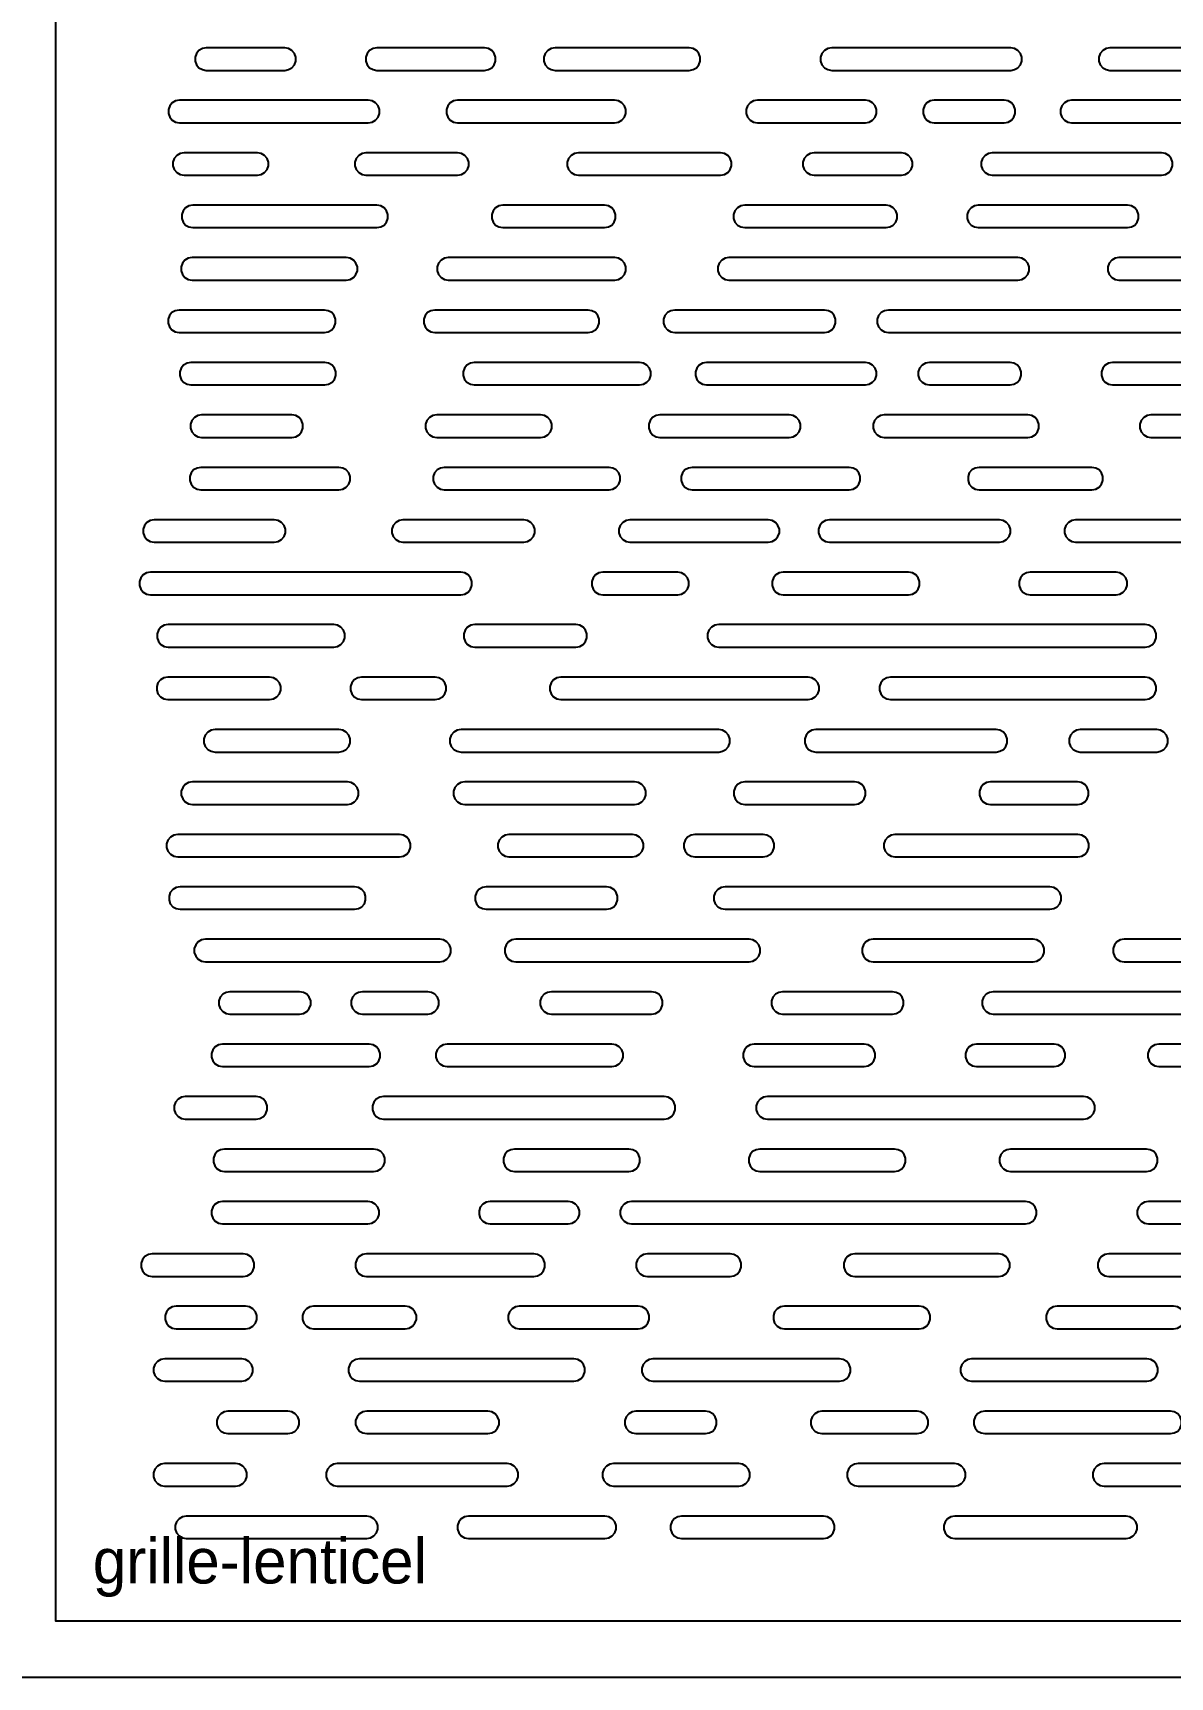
# Model space of a CAD drawing. Header units: millimetres. Extents: x 0 to 1525, y 0 to 1525.
# Drawn here: x 542 to 845.6, y 0 to 439 of the extents above; entities that cross this region are included whole.
import ezdxf

# ---------------------------------------------------------------- set-up
doc = ezdxf.new("R2010")
doc.units = ezdxf.units.MM
doc.layers.add('CUT_INSIDE', color=5, linetype='Continuous')
doc.layers.add('CUT_OUTSIDE', color=1, linetype='Continuous')

msp = doc.modelspace()

# ---------------------------------------------------------------- linework, layer by layer
at = {"layer": 'CUT_INSIDE'}
for points in [[(609.24, 435), (588.27, 435), (587.24, 434.82), (586.34, 434.3), (585.67, 433.5), (585.31, 432.52), (585.31, 431.48), (585.67, 430.5), (586.34, 429.7), (587.24, 429.18), (588.27, 429), (609.24, 429), (610.27, 429.18), (611.17, 429.7), (611.84, 430.5), (612.2, 431.48), (612.2, 432.52), (611.84, 433.5), (611.17, 434.3), (610.27, 434.82), (609.24, 435)], [(662.58, 435), (633.83, 435), (632.8, 434.82), (631.9, 434.3), (631.23, 433.5), (630.87, 432.52), (630.87, 431.48), (631.23, 430.5), (631.9, 429.7), (632.8, 429.18), (633.83, 429), (662.58, 429), (663.6, 429.18), (664.51, 429.7), (665.18, 430.5), (665.53, 431.48), (665.53, 432.52), (665.18, 433.5), (664.51, 434.3), (663.6, 434.82), (662.58, 435)], [(717.21, 435), (681.4, 435), (680.37, 434.82), (679.47, 434.3), (678.8, 433.5), (678.44, 432.52), (678.44, 431.48), (678.8, 430.5), (679.47, 429.7), (680.37, 429.18), (681.4, 429), (717.21, 429), (718.23, 429.18), (719.14, 429.7), (719.8, 430.5), (720.16, 431.48), (720.16, 432.52), (719.8, 433.5), (719.14, 434.3), (718.23, 434.82), (717.21, 435)], [(803.04, 435), (755.25, 435), (754.23, 434.82), (753.32, 434.3), (752.65, 433.5), (752.3, 432.52), (752.3, 431.48), (752.65, 430.5), (753.32, 429.7), (754.23, 429.18), (755.25, 429), (803.04, 429), (804.06, 429.18), (804.97, 429.7), (805.64, 430.5), (805.99, 431.48), (805.99, 432.52), (805.64, 433.5), (804.97, 434.3), (804.06, 434.82), (803.04, 435)], [(856.16, 435), (829.55, 435), (828.52, 434.82), (827.62, 434.3), (826.95, 433.5), (826.6, 432.52), (826.6, 431.48), (826.95, 430.5), (827.62, 429.7), (828.52, 429.18), (829.55, 429), (856.16, 429), (857.18, 429.18), (858.08, 429.7), (858.75, 430.5), (859.11, 431.48), (859.11, 432.52), (858.75, 433.5), (858.08, 434.3), (857.18, 434.82), (856.16, 435)], [(631.54, 421), (581.12, 421), (580.09, 420.82), (579.19, 420.3), (578.52, 419.5), (578.16, 418.52), (578.16, 417.48), (578.52, 416.5), (579.19, 415.7), (580.09, 415.18), (581.12, 415), (631.54, 415), (632.57, 415.18), (633.47, 415.7), (634.14, 416.5), (634.49, 417.48), (634.49, 418.52), (634.14, 419.5), (633.47, 420.3), (632.57, 420.82), (631.54, 421)], [(697.31, 421), (655.35, 421), (654.32, 420.82), (653.42, 420.3), (652.75, 419.5), (652.4, 418.52), (652.4, 417.48), (652.75, 416.5), (653.42, 415.7), (654.32, 415.18), (655.35, 415), (697.31, 415), (698.34, 415.18), (699.24, 415.7), (699.91, 416.5), (700.27, 417.48), (700.27, 418.52), (699.91, 419.5), (699.24, 420.3), (698.34, 420.82), (697.31, 421)], [(764.26, 421), (735.41, 421), (734.39, 420.82), (733.49, 420.3), (732.82, 419.5), (732.46, 418.52), (732.46, 417.48), (732.82, 416.5), (733.49, 415.7), (734.39, 415.18), (735.41, 415), (764.26, 415), (765.29, 415.18), (766.19, 415.7), (766.86, 416.5), (767.22, 417.48), (767.22, 418.52), (766.86, 419.5), (766.19, 420.3), (765.29, 420.82), (764.26, 421)], [(801.32, 421), (782.59, 421), (781.57, 420.82), (780.66, 420.3), (779.99, 419.5), (779.64, 418.52), (779.64, 417.48), (779.99, 416.5), (780.66, 415.7), (781.57, 415.18), (782.59, 415), (801.32, 415), (802.35, 415.18), (803.25, 415.7), (803.92, 416.5), (804.28, 417.48), (804.28, 418.52), (803.92, 419.5), (803.25, 420.3), (802.35, 420.82), (801.32, 421)], [(852.19, 421), (819.32, 421), (818.29, 420.82), (817.39, 420.3), (816.72, 419.5), (816.36, 418.52), (816.36, 417.48), (816.72, 416.5), (817.39, 415.7), (818.29, 415.18), (819.32, 415), (852.19, 415), (853.22, 415.18), (854.12, 415.7), (854.79, 416.5), (855.14, 417.48), (855.14, 418.52), (854.79, 419.5), (854.12, 420.3), (853.22, 420.82), (852.19, 421)], [(601.92, 407), (582.35, 407), (581.33, 406.82), (580.43, 406.3), (579.76, 405.5), (579.4, 404.52), (579.4, 403.48), (579.76, 402.5), (580.43, 401.7), (581.33, 401.18), (582.35, 401), (601.92, 401), (602.95, 401.18), (603.85, 401.7), (604.52, 402.5), (604.87, 403.48), (604.87, 404.52), (604.52, 405.5), (603.85, 406.3), (602.95, 406.82), (601.92, 407)], [(655.39, 407), (630.92, 407), (629.89, 406.82), (628.99, 406.3), (628.32, 405.5), (627.97, 404.52), (627.97, 403.48), (628.32, 402.5), (628.99, 401.7), (629.89, 401.18), (630.92, 401), (655.39, 401), (656.42, 401.18), (657.32, 401.7), (657.99, 402.5), (658.35, 403.48), (658.35, 404.52), (657.99, 405.5), (657.32, 406.3), (656.42, 406.82), (655.39, 407)], [(725.58, 407), (687.62, 407), (686.6, 406.82), (685.69, 406.3), (685.02, 405.5), (684.67, 404.52), (684.67, 403.48), (685.02, 402.5), (685.69, 401.7), (686.6, 401.18), (687.62, 401), (725.58, 401), (726.61, 401.18), (727.51, 401.7), (728.18, 402.5), (728.54, 403.48), (728.54, 404.52), (728.18, 405.5), (727.51, 406.3), (726.61, 406.82), (725.58, 407)], [(773.87, 407), (750.54, 407), (749.51, 406.82), (748.61, 406.3), (747.94, 405.5), (747.59, 404.52), (747.59, 403.48), (747.94, 402.5), (748.61, 401.7), (749.51, 401.18), (750.54, 401), (773.87, 401), (774.9, 401.18), (775.8, 401.7), (776.47, 402.5), (776.83, 403.48), (776.83, 404.52), (776.47, 405.5), (775.8, 406.3), (774.9, 406.82), (773.87, 407)], [(843.3, 407), (798.12, 407), (797.09, 406.82), (796.19, 406.3), (795.52, 405.5), (795.17, 404.52), (795.17, 403.48), (795.52, 402.5), (796.19, 401.7), (797.09, 401.18), (798.12, 401), (843.3, 401), (844.33, 401.18), (845.23, 401.7), (845.9, 402.5), (846.26, 403.48), (846.26, 404.52), (845.9, 405.5), (845.23, 406.3), (844.33, 406.82), (843.3, 407)], [(633.83, 393), (584.68, 393), (583.65, 392.82), (582.75, 392.3), (582.08, 391.5), (581.72, 390.52), (581.72, 389.48), (582.08, 388.5), (582.75, 387.7), (583.65, 387.18), (584.68, 387), (633.83, 387), (634.85, 387.18), (635.76, 387.7), (636.43, 388.5), (636.78, 389.48), (636.78, 390.52), (636.43, 391.5), (635.76, 392.3), (634.85, 392.82), (633.83, 393)], [(694.61, 393), (667.45, 393), (666.43, 392.82), (665.52, 392.3), (664.85, 391.5), (664.5, 390.52), (664.5, 389.48), (664.85, 388.5), (665.52, 387.7), (666.43, 387.18), (667.45, 387), (694.61, 387), (695.64, 387.18), (696.54, 387.7), (697.21, 388.5), (697.56, 389.48), (697.56, 390.52), (697.21, 391.5), (696.54, 392.3), (695.64, 392.82), (694.61, 393)], [(769.78, 393), (732.04, 393), (731.01, 392.82), (730.11, 392.3), (729.44, 391.5), (729.08, 390.52), (729.08, 389.48), (729.44, 388.5), (730.11, 387.7), (731.01, 387.18), (732.04, 387), (769.78, 387), (770.81, 387.18), (771.71, 387.7), (772.38, 388.5), (772.74, 389.48), (772.74, 390.52), (772.38, 391.5), (771.71, 392.3), (770.81, 392.82), (769.78, 393)], [(834.24, 393), (794.4, 393), (793.38, 392.82), (792.48, 392.3), (791.81, 391.5), (791.45, 390.52), (791.45, 389.48), (791.81, 388.5), (792.48, 387.7), (793.38, 387.18), (794.4, 387), (834.24, 387), (835.27, 387.18), (836.17, 387.7), (836.84, 388.5), (837.2, 389.48), (837.2, 390.52), (836.84, 391.5), (836.17, 392.3), (835.27, 392.82), (834.24, 393)], [(625.67, 379), (584.51, 379), (583.49, 378.82), (582.59, 378.3), (581.92, 377.5), (581.56, 376.52), (581.56, 375.48), (581.92, 374.5), (582.59, 373.7), (583.49, 373.18), (584.51, 373), (625.67, 373), (626.69, 373.18), (627.59, 373.7), (628.26, 374.5), (628.62, 375.48), (628.62, 376.52), (628.26, 377.5), (627.59, 378.3), (626.69, 378.82), (625.67, 379)], [(697.33, 379), (652.91, 379), (651.88, 378.82), (650.98, 378.3), (650.31, 377.5), (649.95, 376.52), (649.95, 375.48), (650.31, 374.5), (650.98, 373.7), (651.88, 373.18), (652.91, 373), (697.33, 373), (698.35, 373.18), (699.25, 373.7), (699.92, 374.5), (700.28, 375.48), (700.28, 376.52), (699.92, 377.5), (699.25, 378.3), (698.35, 378.82), (697.33, 379)], [(804.99, 379), (727.81, 379), (726.79, 378.82), (725.89, 378.3), (725.22, 377.5), (724.86, 376.52), (724.86, 375.48), (725.22, 374.5), (725.89, 373.7), (726.79, 373.18), (727.81, 373), (804.99, 373), (806.02, 373.18), (806.92, 373.7), (807.59, 374.5), (807.94, 375.48), (807.94, 376.52), (807.59, 377.5), (806.92, 378.3), (806.02, 378.82), (804.99, 379)], [(853.03, 379), (831.93, 379), (830.9, 378.82), (830, 378.3), (829.33, 377.5), (828.97, 376.52), (828.97, 375.48), (829.33, 374.5), (830, 373.7), (830.9, 373.18), (831.93, 373), (853.03, 373), (854.05, 373.18), (854.96, 373.7), (855.63, 374.5), (855.98, 375.48), (855.98, 376.52), (855.63, 377.5), (854.96, 378.3), (854.05, 378.82), (853.03, 379)], [(619.84, 365), (581.04, 365), (580.02, 364.82), (579.11, 364.3), (578.44, 363.5), (578.09, 362.52), (578.09, 361.48), (578.44, 360.5), (579.11, 359.7), (580.02, 359.18), (581.04, 359), (619.84, 359), (620.87, 359.18), (621.77, 359.7), (622.44, 360.5), (622.79, 361.48), (622.79, 362.52), (622.44, 363.5), (621.77, 364.3), (620.87, 364.82), (619.84, 365)], [(690.23, 365), (649.3, 365), (648.27, 364.82), (647.37, 364.3), (646.7, 363.5), (646.34, 362.52), (646.34, 361.48), (646.7, 360.5), (647.37, 359.7), (648.27, 359.18), (649.3, 359), (690.23, 359), (691.26, 359.18), (692.16, 359.7), (692.83, 360.5), (693.19, 361.48), (693.19, 362.52), (692.83, 363.5), (692.16, 364.3), (691.26, 364.82), (690.23, 365)], [(753.35, 365), (713.34, 365), (712.31, 364.82), (711.41, 364.3), (710.74, 363.5), (710.38, 362.52), (710.38, 361.48), (710.74, 360.5), (711.41, 359.7), (712.31, 359.18), (713.34, 359), (753.35, 359), (754.38, 359.18), (755.28, 359.7), (755.95, 360.5), (756.31, 361.48), (756.31, 362.52), (755.95, 363.5), (755.28, 364.3), (754.38, 364.82), (753.35, 365)], [(860.33, 365), (770.38, 365), (769.35, 364.82), (768.45, 364.3), (767.78, 363.5), (767.42, 362.52), (767.42, 361.48), (767.78, 360.5), (768.45, 359.7), (769.35, 359.18), (770.38, 359), (860.33, 359), (861.36, 359.18), (862.26, 359.7), (862.93, 360.5), (863.29, 361.48), (863.29, 362.52), (862.93, 363.5), (862.26, 364.3), (861.36, 364.82), (860.33, 365)], [(619.94, 351), (584.17, 351), (583.15, 350.82), (582.24, 350.3), (581.57, 349.5), (581.22, 348.52), (581.22, 347.48), (581.57, 346.5), (582.24, 345.7), (583.15, 345.18), (584.17, 345), (619.94, 345), (620.96, 345.18), (621.87, 345.7), (622.54, 346.5), (622.89, 347.48), (622.89, 348.52), (622.54, 349.5), (621.87, 350.3), (620.96, 350.82), (619.94, 351)], [(703.99, 351), (659.82, 351), (658.79, 350.82), (657.89, 350.3), (657.22, 349.5), (656.87, 348.52), (656.87, 347.48), (657.22, 346.5), (657.89, 345.7), (658.79, 345.18), (659.82, 345), (703.99, 345), (705.02, 345.18), (705.92, 345.7), (706.59, 346.5), (706.95, 347.48), (706.95, 348.52), (706.59, 349.5), (705.92, 350.3), (705.02, 350.82), (703.99, 351)], [(764.24, 351), (721.82, 351), (720.79, 350.82), (719.89, 350.3), (719.22, 349.5), (718.87, 348.52), (718.87, 347.48), (719.22, 346.5), (719.89, 345.7), (720.79, 345.18), (721.82, 345), (764.24, 345), (765.27, 345.18), (766.17, 345.7), (766.84, 346.5), (767.2, 347.48), (767.2, 348.52), (766.84, 349.5), (766.17, 350.3), (765.27, 350.82), (764.24, 351)], [(802.89, 351), (781.33, 351), (780.3, 350.82), (779.4, 350.3), (778.73, 349.5), (778.37, 348.52), (778.37, 347.48), (778.73, 346.5), (779.4, 345.7), (780.3, 345.18), (781.33, 345), (802.89, 345), (803.92, 345.18), (804.82, 345.7), (805.49, 346.5), (805.85, 347.48), (805.85, 348.52), (805.49, 349.5), (804.82, 350.3), (803.92, 350.82), (802.89, 351)], [(894.77, 351), (830.21, 351), (829.19, 350.82), (828.28, 350.3), (827.61, 349.5), (827.26, 348.52), (827.26, 347.48), (827.61, 346.5), (828.28, 345.7), (829.19, 345.18), (830.21, 345), (894.77, 345), (895.8, 345.18), (896.7, 345.7), (897.37, 346.5), (897.73, 347.48), (897.73, 348.52), (897.37, 349.5), (896.7, 350.3), (895.8, 350.82), (894.77, 351)], [(611.13, 337), (587.05, 337), (586.03, 336.82), (585.12, 336.3), (584.45, 335.5), (584.1, 334.52), (584.1, 333.48), (584.45, 332.5), (585.12, 331.7), (586.03, 331.18), (587.05, 331), (611.13, 331), (612.16, 331.18), (613.06, 331.7), (613.73, 332.5), (614.08, 333.48), (614.08, 334.52), (613.73, 335.5), (613.06, 336.3), (612.16, 336.82), (611.13, 337)], [(677.56, 337), (649.8, 337), (648.78, 336.82), (647.87, 336.3), (647.2, 335.5), (646.85, 334.52), (646.85, 333.48), (647.2, 332.5), (647.87, 331.7), (648.78, 331.18), (649.8, 331), (677.56, 331), (678.58, 331.18), (679.49, 331.7), (680.16, 332.5), (680.51, 333.48), (680.51, 334.52), (680.16, 335.5), (679.49, 336.3), (678.58, 336.82), (677.56, 337)], [(743.94, 337), (709.39, 337), (708.37, 336.82), (707.46, 336.3), (706.79, 335.5), (706.44, 334.52), (706.44, 333.48), (706.79, 332.5), (707.46, 331.7), (708.37, 331.18), (709.39, 331), (743.94, 331), (744.97, 331.18), (745.87, 331.7), (746.54, 332.5), (746.9, 333.48), (746.9, 334.52), (746.54, 335.5), (745.87, 336.3), (744.97, 336.82), (743.94, 337)], [(807.64, 337), (769.29, 337), (768.27, 336.82), (767.36, 336.3), (766.69, 335.5), (766.34, 334.52), (766.34, 333.48), (766.69, 332.5), (767.36, 331.7), (768.27, 331.18), (769.29, 331), (807.64, 331), (808.67, 331.18), (809.57, 331.7), (810.24, 332.5), (810.6, 333.48), (810.6, 334.52), (810.24, 335.5), (809.57, 336.3), (808.67, 336.82), (807.64, 337)], [(890.58, 337), (840.47, 337), (839.45, 336.82), (838.55, 336.3), (837.88, 335.5), (837.52, 334.52), (837.52, 333.48), (837.88, 332.5), (838.55, 331.7), (839.45, 331.18), (840.47, 331), (890.58, 331), (891.61, 331.18), (892.51, 331.7), (893.18, 332.5), (893.54, 333.48), (893.54, 334.52), (893.18, 335.5), (892.51, 336.3), (891.61, 336.82), (890.58, 337)], [(623.71, 323), (586.85, 323), (585.82, 322.82), (584.92, 322.3), (584.25, 321.5), (583.89, 320.52), (583.89, 319.48), (584.25, 318.5), (584.92, 317.7), (585.82, 317.18), (586.85, 317), (623.71, 317), (624.74, 317.18), (625.64, 317.7), (626.31, 318.5), (626.67, 319.48), (626.67, 320.52), (626.31, 321.5), (625.64, 322.3), (624.74, 322.82), (623.71, 323)], [(695.82, 323), (651.82, 323), (650.79, 322.82), (649.89, 322.3), (649.22, 321.5), (648.86, 320.52), (648.86, 319.48), (649.22, 318.5), (649.89, 317.7), (650.79, 317.18), (651.82, 317), (695.82, 317), (696.85, 317.18), (697.75, 317.7), (698.42, 318.5), (698.78, 319.48), (698.78, 320.52), (698.42, 321.5), (697.75, 322.3), (696.85, 322.82), (695.82, 323)], [(759.93, 323), (718.02, 323), (717, 322.82), (716.09, 322.3), (715.42, 321.5), (715.07, 320.52), (715.07, 319.48), (715.42, 318.5), (716.09, 317.7), (717, 317.18), (718.02, 317), (759.93, 317), (760.95, 317.18), (761.86, 317.7), (762.53, 318.5), (762.88, 319.48), (762.88, 320.52), (762.53, 321.5), (761.86, 322.3), (760.95, 322.82), (759.93, 323)], [(824.72, 323), (794.6, 323), (793.57, 322.82), (792.67, 322.3), (792, 321.5), (791.65, 320.52), (791.65, 319.48), (792, 318.5), (792.67, 317.7), (793.57, 317.18), (794.6, 317), (824.72, 317), (825.74, 317.18), (826.64, 317.7), (827.31, 318.5), (827.67, 319.48), (827.67, 320.52), (827.31, 321.5), (826.64, 322.3), (825.74, 322.82), (824.72, 323)], [(606.44, 309), (574.36, 309), (573.34, 308.82), (572.43, 308.3), (571.76, 307.5), (571.41, 306.52), (571.41, 305.48), (571.76, 304.5), (572.43, 303.7), (573.34, 303.18), (574.36, 303), (606.44, 303), (607.47, 303.18), (608.37, 303.7), (609.04, 304.5), (609.4, 305.48), (609.4, 306.52), (609.04, 307.5), (608.37, 308.3), (607.47, 308.82), (606.44, 309)], [(673.05, 309), (640.8, 309), (639.77, 308.82), (638.87, 308.3), (638.2, 307.5), (637.84, 306.52), (637.84, 305.48), (638.2, 304.5), (638.87, 303.7), (639.77, 303.18), (640.8, 303), (673.05, 303), (674.07, 303.18), (674.97, 303.7), (675.64, 304.5), (676, 305.48), (676, 306.52), (675.64, 307.5), (674.97, 308.3), (674.07, 308.82), (673.05, 309)], [(738.33, 309), (701.41, 309), (700.39, 308.82), (699.48, 308.3), (698.82, 307.5), (698.46, 306.52), (698.46, 305.48), (698.82, 304.5), (699.48, 303.7), (700.39, 303.18), (701.41, 303), (738.33, 303), (739.35, 303.18), (740.25, 303.7), (740.92, 304.5), (741.28, 305.48), (741.28, 306.52), (740.92, 307.5), (740.25, 308.3), (739.35, 308.82), (738.33, 309)], [(800.02, 309), (754.64, 309), (753.62, 308.82), (752.72, 308.3), (752.05, 307.5), (751.69, 306.52), (751.69, 305.48), (752.05, 304.5), (752.72, 303.7), (753.62, 303.18), (754.64, 303), (800.02, 303), (801.05, 303.18), (801.95, 303.7), (802.62, 304.5), (802.98, 305.48), (802.98, 306.52), (802.62, 307.5), (801.95, 308.3), (801.05, 308.82), (800.02, 309)], [(862.1, 309), (820.37, 309), (819.35, 308.82), (818.45, 308.3), (817.78, 307.5), (817.42, 306.52), (817.42, 305.48), (817.78, 304.5), (818.45, 303.7), (819.35, 303.18), (820.37, 303), (862.1, 303), (863.13, 303.18), (864.03, 303.7), (864.7, 304.5), (865.06, 305.48), (865.06, 306.52), (864.7, 307.5), (864.03, 308.3), (863.13, 308.82), (862.1, 309)], [(656.26, 295), (573.39, 295), (572.36, 294.82), (571.46, 294.3), (570.79, 293.5), (570.44, 292.52), (570.44, 291.48), (570.79, 290.5), (571.46, 289.7), (572.36, 289.18), (573.39, 289), (656.26, 289), (657.29, 289.18), (658.19, 289.7), (658.86, 290.5), (659.22, 291.48), (659.22, 292.52), (658.86, 293.5), (658.19, 294.3), (657.29, 294.82), (656.26, 295)], [(714.15, 295), (694.14, 295), (693.11, 294.82), (692.21, 294.3), (691.54, 293.5), (691.18, 292.52), (691.18, 291.48), (691.54, 290.5), (692.21, 289.7), (693.11, 289.18), (694.14, 289), (714.15, 289), (715.18, 289.18), (716.08, 289.7), (716.75, 290.5), (717.11, 291.48), (717.11, 292.52), (716.75, 293.5), (716.08, 294.3), (715.18, 294.82), (714.15, 295)], [(775.79, 295), (742.29, 295), (741.26, 294.82), (740.36, 294.3), (739.69, 293.5), (739.34, 292.52), (739.34, 291.48), (739.69, 290.5), (740.36, 289.7), (741.26, 289.18), (742.29, 289), (775.79, 289), (776.81, 289.18), (777.72, 289.7), (778.38, 290.5), (778.74, 291.48), (778.74, 292.52), (778.38, 293.5), (777.72, 294.3), (776.81, 294.82), (775.79, 295)], [(831.16, 295), (808.24, 295), (807.22, 294.82), (806.31, 294.3), (805.65, 293.5), (805.29, 292.52), (805.29, 291.48), (805.65, 290.5), (806.31, 289.7), (807.22, 289.18), (808.24, 289), (831.16, 289), (832.18, 289.18), (833.09, 289.7), (833.76, 290.5), (834.11, 291.48), (834.11, 292.52), (833.76, 293.5), (833.09, 294.3), (832.18, 294.82), (831.16, 295)], [(622.32, 281), (578.12, 281), (577.09, 280.82), (576.19, 280.3), (575.52, 279.5), (575.16, 278.52), (575.16, 277.48), (575.52, 276.5), (576.19, 275.7), (577.09, 275.18), (578.12, 275), (622.32, 275), (623.35, 275.18), (624.25, 275.7), (624.92, 276.5), (625.28, 277.48), (625.28, 278.52), (624.92, 279.5), (624.25, 280.3), (623.35, 280.82), (622.32, 281)], [(686.95, 281), (659.99, 281), (658.96, 280.82), (658.06, 280.3), (657.39, 279.5), (657.03, 278.52), (657.03, 277.48), (657.39, 276.5), (658.06, 275.7), (658.96, 275.18), (659.99, 275), (686.95, 275), (687.98, 275.18), (688.88, 275.7), (689.55, 276.5), (689.9, 277.48), (689.9, 278.52), (689.55, 279.5), (688.88, 280.3), (687.98, 280.82), (686.95, 281)], [(838.94, 281), (725.1, 281), (724.07, 280.82), (723.17, 280.3), (722.5, 279.5), (722.14, 278.52), (722.14, 277.48), (722.5, 276.5), (723.17, 275.7), (724.07, 275.18), (725.1, 275), (838.94, 275), (839.96, 275.18), (840.86, 275.7), (841.53, 276.5), (841.89, 277.48), (841.89, 278.52), (841.53, 279.5), (840.86, 280.3), (839.96, 280.82), (838.94, 281)], [(605.21, 267), (578, 267), (576.97, 266.82), (576.07, 266.3), (575.4, 265.5), (575.05, 264.52), (575.05, 263.48), (575.4, 262.5), (576.07, 261.7), (576.97, 261.18), (578, 261), (605.21, 261), (606.23, 261.18), (607.14, 261.7), (607.81, 262.5), (608.16, 263.48), (608.16, 264.52), (607.81, 265.5), (607.14, 266.3), (606.23, 266.82), (605.21, 267)], [(649.39, 267), (629.74, 267), (628.71, 266.82), (627.81, 266.3), (627.14, 265.5), (626.78, 264.52), (626.78, 263.48), (627.14, 262.5), (627.81, 261.7), (628.71, 261.18), (629.74, 261), (649.39, 261), (650.41, 261.18), (651.31, 261.7), (651.98, 262.5), (652.34, 263.48), (652.34, 264.52), (651.98, 265.5), (651.31, 266.3), (650.41, 266.82), (649.39, 267)], [(748.95, 267), (682.93, 267), (681.9, 266.82), (681, 266.3), (680.33, 265.5), (679.97, 264.52), (679.97, 263.48), (680.33, 262.5), (681, 261.7), (681.9, 261.18), (682.93, 261), (748.95, 261), (749.98, 261.18), (750.88, 261.7), (751.55, 262.5), (751.91, 263.48), (751.91, 264.52), (751.55, 265.5), (750.88, 266.3), (749.98, 266.82), (748.95, 267)], [(838.94, 267), (770.97, 267), (769.94, 266.82), (769.04, 266.3), (768.37, 265.5), (768.01, 264.52), (768.01, 263.48), (768.37, 262.5), (769.04, 261.7), (769.94, 261.18), (770.97, 261), (838.94, 261), (839.97, 261.18), (840.87, 261.7), (841.54, 262.5), (841.9, 263.48), (841.9, 264.52), (841.54, 265.5), (840.87, 266.3), (839.97, 266.82), (838.94, 267)], [(623.71, 253), (590.62, 253), (589.6, 252.82), (588.7, 252.3), (588.03, 251.5), (587.67, 250.52), (587.67, 249.48), (588.03, 248.5), (588.7, 247.7), (589.6, 247.18), (590.62, 247), (623.71, 247), (624.74, 247.18), (625.64, 247.7), (626.31, 248.5), (626.67, 249.48), (626.67, 250.52), (626.31, 251.5), (625.64, 252.3), (624.74, 252.82), (623.71, 253)], [(725.09, 253), (656.3, 253), (655.27, 252.82), (654.37, 252.3), (653.7, 251.5), (653.34, 250.52), (653.34, 249.48), (653.7, 248.5), (654.37, 247.7), (655.27, 247.18), (656.3, 247), (725.09, 247), (726.12, 247.18), (727.02, 247.7), (727.69, 248.5), (728.04, 249.48), (728.04, 250.52), (727.69, 251.5), (727.02, 252.3), (726.12, 252.82), (725.09, 253)], [(799.16, 253), (751.02, 253), (749.99, 252.82), (749.09, 252.3), (748.42, 251.5), (748.07, 250.52), (748.07, 249.48), (748.42, 248.5), (749.09, 247.7), (749.99, 247.18), (751.02, 247), (799.16, 247), (800.18, 247.18), (801.08, 247.7), (801.75, 248.5), (802.11, 249.48), (802.11, 250.52), (801.75, 251.5), (801.08, 252.3), (800.18, 252.82), (799.16, 253)], [(842.03, 253), (821.62, 253), (820.59, 252.82), (819.69, 252.3), (819.02, 251.5), (818.66, 250.52), (818.66, 249.48), (819.02, 248.5), (819.69, 247.7), (820.59, 247.18), (821.62, 247), (842.03, 247), (843.06, 247.18), (843.96, 247.7), (844.63, 248.5), (844.99, 249.48), (844.99, 250.52), (844.63, 251.5), (843.96, 252.3), (843.06, 252.82), (842.03, 253)], [(625.95, 239), (584.59, 239), (583.56, 238.82), (582.66, 238.3), (581.99, 237.5), (581.63, 236.52), (581.63, 235.48), (581.99, 234.5), (582.66, 233.7), (583.56, 233.18), (584.59, 233), (625.95, 233), (626.98, 233.18), (627.88, 233.7), (628.55, 234.5), (628.9, 235.48), (628.9, 236.52), (628.55, 237.5), (627.88, 238.3), (626.98, 238.82), (625.95, 239)], [(702.64, 239), (657.28, 239), (656.26, 238.82), (655.35, 238.3), (654.69, 237.5), (654.33, 236.52), (654.33, 235.48), (654.69, 234.5), (655.35, 233.7), (656.26, 233.18), (657.28, 233), (702.64, 233), (703.67, 233.18), (704.57, 233.7), (705.24, 234.5), (705.6, 235.48), (705.6, 236.52), (705.24, 237.5), (704.57, 238.3), (703.67, 238.82), (702.64, 239)], [(761.35, 239), (732.08, 239), (731.05, 238.82), (730.15, 238.3), (729.48, 237.5), (729.13, 236.52), (729.13, 235.48), (729.48, 234.5), (730.15, 233.7), (731.05, 233.18), (732.08, 233), (761.35, 233), (762.37, 233.18), (763.28, 233.7), (763.95, 234.5), (764.3, 235.48), (764.3, 236.52), (763.95, 237.5), (763.28, 238.3), (762.37, 238.82), (761.35, 239)], [(820.88, 239), (797.63, 239), (796.61, 238.82), (795.7, 238.3), (795.04, 237.5), (794.68, 236.52), (794.68, 235.48), (795.04, 234.5), (795.7, 233.7), (796.61, 233.18), (797.63, 233), (820.88, 233), (821.91, 233.18), (822.81, 233.7), (823.48, 234.5), (823.83, 235.48), (823.83, 236.52), (823.48, 237.5), (822.81, 238.3), (821.91, 238.82), (820.88, 239)], [(639.88, 225), (580.67, 225), (579.64, 224.82), (578.74, 224.3), (578.07, 223.5), (577.71, 222.52), (577.71, 221.48), (578.07, 220.5), (578.74, 219.7), (579.64, 219.18), (580.67, 219), (639.88, 219), (640.9, 219.18), (641.8, 219.7), (642.47, 220.5), (642.83, 221.48), (642.83, 222.52), (642.47, 223.5), (641.8, 224.3), (640.9, 224.82), (639.88, 225)], [(702.05, 225), (669.08, 225), (668.06, 224.82), (667.15, 224.3), (666.48, 223.5), (666.13, 222.52), (666.13, 221.48), (666.48, 220.5), (667.15, 219.7), (668.06, 219.18), (669.08, 219), (702.05, 219), (703.07, 219.18), (703.97, 219.7), (704.64, 220.5), (705, 221.48), (705, 222.52), (704.64, 223.5), (703.97, 224.3), (703.07, 224.82), (702.05, 225)], [(736.96, 225), (718.73, 225), (717.7, 224.82), (716.8, 224.3), (716.13, 223.5), (715.77, 222.52), (715.77, 221.48), (716.13, 220.5), (716.8, 219.7), (717.7, 219.18), (718.73, 219), (736.96, 219), (737.98, 219.18), (738.89, 219.7), (739.55, 220.5), (739.91, 221.48), (739.91, 222.52), (739.55, 223.5), (738.89, 224.3), (737.98, 224.82), (736.96, 225)], [(820.98, 225), (772.15, 225), (771.13, 224.82), (770.23, 224.3), (769.56, 223.5), (769.2, 222.52), (769.2, 221.48), (769.56, 220.5), (770.23, 219.7), (771.13, 219.18), (772.15, 219), (820.98, 219), (822.01, 219.18), (822.91, 219.7), (823.58, 220.5), (823.94, 221.48), (823.94, 222.52), (823.58, 223.5), (822.91, 224.3), (822.01, 224.82), (820.98, 225)], [(627.89, 211), (581.29, 211), (580.26, 210.82), (579.36, 210.3), (578.69, 209.5), (578.34, 208.52), (578.34, 207.48), (578.69, 206.5), (579.36, 205.7), (580.26, 205.18), (581.29, 205), (627.89, 205), (628.92, 205.18), (629.82, 205.7), (630.49, 206.5), (630.84, 207.48), (630.84, 208.52), (630.49, 209.5), (629.82, 210.3), (628.92, 210.82), (627.89, 211)], [(695.15, 211), (663.01, 211), (661.99, 210.82), (661.08, 210.3), (660.41, 209.5), (660.06, 208.52), (660.06, 207.48), (660.41, 206.5), (661.08, 205.7), (661.99, 205.18), (663.01, 205), (695.15, 205), (696.18, 205.18), (697.08, 205.7), (697.75, 206.5), (698.1, 207.48), (698.1, 208.52), (697.75, 209.5), (697.08, 210.3), (696.18, 210.82), (695.15, 211)], [(813.53, 211), (726.78, 211), (725.76, 210.82), (724.85, 210.3), (724.18, 209.5), (723.83, 208.52), (723.83, 207.48), (724.18, 206.5), (724.85, 205.7), (725.76, 205.18), (726.78, 205), (813.53, 205), (814.56, 205.18), (815.46, 205.7), (816.13, 206.5), (816.49, 207.48), (816.49, 208.52), (816.13, 209.5), (815.46, 210.3), (814.56, 210.82), (813.53, 211)], [(650.62, 197), (588.06, 197), (587.03, 196.82), (586.13, 196.3), (585.46, 195.5), (585.1, 194.52), (585.1, 193.48), (585.46, 192.5), (586.13, 191.7), (587.03, 191.18), (588.06, 191), (650.62, 191), (651.65, 191.18), (652.55, 191.7), (653.22, 192.5), (653.58, 193.48), (653.58, 194.52), (653.22, 195.5), (652.55, 196.3), (651.65, 196.82), (650.62, 197)], [(733.19, 197), (670.91, 197), (669.89, 196.82), (668.98, 196.3), (668.31, 195.5), (667.96, 194.52), (667.96, 193.48), (668.31, 192.5), (668.98, 191.7), (669.89, 191.18), (670.91, 191), (733.19, 191), (734.21, 191.18), (735.12, 191.7), (735.78, 192.5), (736.14, 193.48), (736.14, 194.52), (735.78, 195.5), (735.12, 196.3), (734.21, 196.82), (733.19, 197)], [(809.02, 197), (766.33, 197), (765.3, 196.82), (764.4, 196.3), (763.73, 195.5), (763.37, 194.52), (763.37, 193.48), (763.73, 192.5), (764.4, 191.7), (765.3, 191.18), (766.33, 191), (809.02, 191), (810.04, 191.18), (810.95, 191.7), (811.62, 192.5), (811.97, 193.48), (811.97, 194.52), (811.62, 195.5), (810.95, 196.3), (810.04, 196.82), (809.02, 197)], [(867.43, 197), (833.32, 197), (832.29, 196.82), (831.39, 196.3), (830.72, 195.5), (830.36, 194.52), (830.36, 193.48), (830.72, 192.5), (831.39, 191.7), (832.29, 191.18), (833.32, 191), (867.43, 191), (868.45, 191.18), (869.35, 191.7), (870.02, 192.5), (870.38, 193.48), (870.38, 194.52), (870.02, 195.5), (869.35, 196.3), (868.45, 196.82), (867.43, 197)], [(613.2, 183), (594.6, 183), (593.58, 182.82), (592.68, 182.3), (592.01, 181.5), (591.65, 180.52), (591.65, 179.48), (592.01, 178.5), (592.68, 177.7), (593.58, 177.18), (594.6, 177), (613.2, 177), (614.23, 177.18), (615.13, 177.7), (615.8, 178.5), (616.16, 179.48), (616.16, 180.52), (615.8, 181.5), (615.13, 182.3), (614.23, 182.82), (613.2, 183)], [(647.4, 183), (629.96, 183), (628.93, 182.82), (628.03, 182.3), (627.36, 181.5), (627, 180.52), (627, 179.48), (627.36, 178.5), (628.03, 177.7), (628.93, 177.18), (629.96, 177), (647.4, 177), (648.43, 177.18), (649.33, 177.7), (650, 178.5), (650.36, 179.48), (650.36, 180.52), (650, 181.5), (649.33, 182.3), (648.43, 182.82), (647.4, 183)], [(707.16, 183), (680.41, 183), (679.38, 182.82), (678.48, 182.3), (677.81, 181.5), (677.46, 180.52), (677.46, 179.48), (677.81, 178.5), (678.48, 177.7), (679.38, 177.18), (680.41, 177), (707.16, 177), (708.19, 177.18), (709.09, 177.7), (709.76, 178.5), (710.12, 179.48), (710.12, 180.52), (709.76, 181.5), (709.09, 182.3), (708.19, 182.82), (707.16, 183)], [(771.48, 183), (742.16, 183), (741.13, 182.82), (740.23, 182.3), (739.56, 181.5), (739.21, 180.52), (739.21, 179.48), (739.56, 178.5), (740.23, 177.7), (741.13, 177.18), (742.16, 177), (771.48, 177), (772.5, 177.18), (773.41, 177.7), (774.08, 178.5), (774.43, 179.48), (774.43, 180.52), (774.08, 181.5), (773.41, 182.3), (772.5, 182.82), (771.48, 183)], [(895.7, 183), (798.39, 183), (797.37, 182.82), (796.46, 182.3), (795.8, 181.5), (795.44, 180.52), (795.44, 179.48), (795.8, 178.5), (796.46, 177.7), (797.37, 177.18), (798.39, 177), (895.7, 177), (896.73, 177.18), (897.63, 177.7), (898.3, 178.5), (898.66, 179.48), (898.66, 180.52), (898.3, 181.5), (897.63, 182.3), (896.73, 182.82), (895.7, 183)], [(631.79, 169), (592.62, 169), (591.59, 168.82), (590.69, 168.3), (590.02, 167.5), (589.66, 166.52), (589.66, 165.48), (590.02, 164.5), (590.69, 163.7), (591.59, 163.18), (592.62, 163), (631.79, 163), (632.82, 163.18), (633.72, 163.7), (634.39, 164.5), (634.75, 165.48), (634.75, 166.52), (634.39, 167.5), (633.72, 168.3), (632.82, 168.82), (631.79, 169)], [(696.6, 169), (652.56, 169), (651.53, 168.82), (650.63, 168.3), (649.96, 167.5), (649.6, 166.52), (649.6, 165.48), (649.96, 164.5), (650.63, 163.7), (651.53, 163.18), (652.56, 163), (696.6, 163), (697.63, 163.18), (698.53, 163.7), (699.2, 164.5), (699.56, 165.48), (699.56, 166.52), (699.2, 167.5), (698.53, 168.3), (697.63, 168.82), (696.6, 169)], [(763.92, 169), (734.55, 169), (733.52, 168.82), (732.62, 168.3), (731.95, 167.5), (731.59, 166.52), (731.59, 165.48), (731.95, 164.5), (732.62, 163.7), (733.52, 163.18), (734.55, 163), (763.92, 163), (764.95, 163.18), (765.85, 163.7), (766.52, 164.5), (766.88, 165.48), (766.88, 166.52), (766.52, 167.5), (765.85, 168.3), (764.95, 168.82), (763.92, 169)], [(814.66, 169), (793.92, 169), (792.89, 168.82), (791.99, 168.3), (791.32, 167.5), (790.96, 166.52), (790.96, 165.48), (791.32, 164.5), (791.99, 163.7), (792.89, 163.18), (793.92, 163), (814.66, 163), (815.68, 163.18), (816.58, 163.7), (817.25, 164.5), (817.61, 165.48), (817.61, 166.52), (817.25, 167.5), (816.58, 168.3), (815.68, 168.82), (814.66, 169)], [(888.11, 169), (842.57, 169), (841.55, 168.82), (840.64, 168.3), (839.97, 167.5), (839.62, 166.52), (839.62, 165.48), (839.97, 164.5), (840.64, 163.7), (841.55, 163.18), (842.57, 163), (888.11, 163), (889.13, 163.18), (890.04, 163.7), (890.71, 164.5), (891.06, 165.48), (891.06, 166.52), (890.71, 167.5), (890.04, 168.3), (889.13, 168.82), (888.11, 169)], [(601.61, 155), (582.69, 155), (581.67, 154.82), (580.76, 154.3), (580.09, 153.5), (579.74, 152.52), (579.74, 151.48), (580.09, 150.5), (580.76, 149.7), (581.67, 149.18), (582.69, 149), (601.61, 149), (602.63, 149.18), (603.54, 149.7), (604.21, 150.5), (604.56, 151.48), (604.56, 152.52), (604.21, 153.5), (603.54, 154.3), (602.63, 154.82), (601.61, 155)], [(710.54, 155), (635.61, 155), (634.59, 154.82), (633.68, 154.3), (633.01, 153.5), (632.66, 152.52), (632.66, 151.48), (633.01, 150.5), (633.68, 149.7), (634.59, 149.18), (635.61, 149), (710.54, 149), (711.56, 149.18), (712.47, 149.7), (713.14, 150.5), (713.49, 151.48), (713.49, 152.52), (713.14, 153.5), (712.47, 154.3), (711.56, 154.82), (710.54, 155)], [(822.52, 155), (738.08, 155), (737.06, 154.82), (736.15, 154.3), (735.48, 153.5), (735.13, 152.52), (735.13, 151.48), (735.48, 150.5), (736.15, 149.7), (737.06, 149.18), (738.08, 149), (822.52, 149), (823.54, 149.18), (824.45, 149.7), (825.12, 150.5), (825.47, 151.48), (825.47, 152.52), (825.12, 153.5), (824.45, 154.3), (823.54, 154.82), (822.52, 155)], [(632.97, 141), (593.13, 141), (592.1, 140.82), (591.2, 140.3), (590.53, 139.5), (590.18, 138.52), (590.18, 137.48), (590.53, 136.5), (591.2, 135.7), (592.1, 135.18), (593.13, 135), (632.97, 135), (634, 135.18), (634.9, 135.7), (635.57, 136.5), (635.93, 137.48), (635.93, 138.52), (635.57, 139.5), (634.9, 140.3), (634, 140.82), (632.97, 141)], [(701.11, 141), (670.59, 141), (669.57, 140.82), (668.66, 140.3), (668, 139.5), (667.64, 138.52), (667.64, 137.48), (668, 136.5), (668.66, 135.7), (669.57, 135.18), (670.59, 135), (701.11, 135), (702.14, 135.18), (703.04, 135.7), (703.71, 136.5), (704.06, 137.48), (704.06, 138.52), (703.71, 139.5), (703.04, 140.3), (702.14, 140.82), (701.11, 141)], [(772.02, 141), (736.08, 141), (735.06, 140.82), (734.15, 140.3), (733.48, 139.5), (733.13, 138.52), (733.13, 137.48), (733.48, 136.5), (734.15, 135.7), (735.06, 135.18), (736.08, 135), (772.02, 135), (773.04, 135.18), (773.94, 135.7), (774.61, 136.5), (774.97, 137.48), (774.97, 138.52), (774.61, 139.5), (773.94, 140.3), (773.04, 140.82), (772.02, 141)], [(839.29, 141), (803.02, 141), (801.99, 140.82), (801.09, 140.3), (800.42, 139.5), (800.06, 138.52), (800.06, 137.48), (800.42, 136.5), (801.09, 135.7), (801.99, 135.18), (803.02, 135), (839.29, 135), (840.32, 135.18), (841.22, 135.7), (841.89, 136.5), (842.25, 137.48), (842.25, 138.52), (841.89, 139.5), (841.22, 140.3), (840.32, 140.82), (839.29, 141)], [(631.46, 127), (592.6, 127), (591.57, 126.82), (590.67, 126.3), (590, 125.5), (589.65, 124.52), (589.65, 123.48), (590, 122.5), (590.67, 121.7), (591.57, 121.18), (592.6, 121), (631.46, 121), (632.49, 121.18), (633.39, 121.7), (634.06, 122.5), (634.42, 123.48), (634.42, 124.52), (634.06, 125.5), (633.39, 126.3), (632.49, 126.82), (631.46, 127)], [(684.94, 127), (664.05, 127), (663.03, 126.82), (662.12, 126.3), (661.45, 125.5), (661.1, 124.52), (661.1, 123.48), (661.45, 122.5), (662.12, 121.7), (663.03, 121.18), (664.05, 121), (684.94, 121), (685.96, 121.18), (686.86, 121.7), (687.53, 122.5), (687.89, 123.48), (687.89, 124.52), (687.53, 125.5), (686.86, 126.3), (685.96, 126.82), (684.94, 127)], [(806.98, 127), (701.78, 127), (700.75, 126.82), (699.85, 126.3), (699.18, 125.5), (698.82, 124.52), (698.82, 123.48), (699.18, 122.5), (699.85, 121.7), (700.75, 121.18), (701.78, 121), (806.98, 121), (808, 121.18), (808.91, 121.7), (809.58, 122.5), (809.93, 123.48), (809.93, 124.52), (809.58, 125.5), (808.91, 126.3), (808, 126.82), (806.98, 127)], [(856.54, 127), (839.8, 127), (838.78, 126.82), (837.87, 126.3), (837.2, 125.5), (836.85, 124.52), (836.85, 123.48), (837.2, 122.5), (837.87, 121.7), (838.78, 121.18), (839.8, 121), (856.54, 121), (857.57, 121.18), (858.47, 121.7), (859.14, 122.5), (859.5, 123.48), (859.5, 124.52), (859.14, 125.5), (858.47, 126.3), (857.57, 126.82), (856.54, 127)], [(598.15, 113), (573.85, 113), (572.83, 112.82), (571.92, 112.3), (571.25, 111.5), (570.9, 110.52), (570.9, 109.48), (571.25, 108.5), (571.92, 107.7), (572.83, 107.18), (573.85, 107), (598.15, 107), (599.17, 107.18), (600.08, 107.7), (600.75, 108.5), (601.1, 109.48), (601.1, 110.52), (600.75, 111.5), (600.08, 112.3), (599.17, 112.82), (598.15, 113)], [(675.72, 113), (631.06, 113), (630.03, 112.82), (629.13, 112.3), (628.46, 111.5), (628.1, 110.52), (628.1, 109.48), (628.46, 108.5), (629.13, 107.7), (630.03, 107.18), (631.06, 107), (675.72, 107), (676.75, 107.18), (677.65, 107.7), (678.32, 108.5), (678.68, 109.48), (678.68, 110.52), (678.32, 111.5), (677.65, 112.3), (676.75, 112.82), (675.72, 113)], [(728.14, 113), (706.04, 113), (705.01, 112.82), (704.11, 112.3), (703.44, 111.5), (703.08, 110.52), (703.08, 109.48), (703.44, 108.5), (704.11, 107.7), (705.01, 107.18), (706.04, 107), (728.14, 107), (729.17, 107.18), (730.07, 107.7), (730.74, 108.5), (731.1, 109.48), (731.1, 110.52), (730.74, 111.5), (730.07, 112.3), (729.17, 112.82), (728.14, 113)], [(799.81, 113), (761.43, 113), (760.41, 112.82), (759.5, 112.3), (758.83, 111.5), (758.48, 110.52), (758.48, 109.48), (758.83, 108.5), (759.5, 107.7), (760.41, 107.18), (761.43, 107), (799.81, 107), (800.84, 107.18), (801.74, 107.7), (802.41, 108.5), (802.77, 109.48), (802.77, 110.52), (802.41, 111.5), (801.74, 112.3), (800.84, 112.82), (799.81, 113)], [(866.62, 113), (829.24, 113), (828.21, 112.82), (827.31, 112.3), (826.64, 111.5), (826.29, 110.52), (826.29, 109.48), (826.64, 108.5), (827.31, 107.7), (828.21, 107.18), (829.24, 107), (866.62, 107), (867.64, 107.18), (868.55, 107.7), (869.22, 108.5), (869.57, 109.48), (869.57, 110.52), (869.22, 111.5), (868.55, 112.3), (867.64, 112.82), (866.62, 113)], [(598.79, 99), (580.24, 99), (579.21, 98.82), (578.31, 98.3), (577.64, 97.5), (577.28, 96.52), (577.28, 95.48), (577.64, 94.5), (578.31, 93.7), (579.21, 93.18), (580.24, 93), (598.79, 93), (599.82, 93.18), (600.72, 93.7), (601.39, 94.5), (601.75, 95.48), (601.75, 96.52), (601.39, 97.5), (600.72, 98.3), (599.82, 98.82), (598.79, 99)], [(641.41, 99), (616.95, 99), (615.93, 98.82), (615.03, 98.3), (614.36, 97.5), (614, 96.52), (614, 95.48), (614.36, 94.5), (615.03, 93.7), (615.93, 93.18), (616.95, 93), (641.41, 93), (642.44, 93.18), (643.34, 93.7), (644.01, 94.5), (644.37, 95.48), (644.37, 96.52), (644.01, 97.5), (643.34, 98.3), (642.44, 98.82), (641.41, 99)], [(703.61, 99), (671.84, 99), (670.82, 98.82), (669.91, 98.3), (669.24, 97.5), (668.89, 96.52), (668.89, 95.48), (669.24, 94.5), (669.91, 93.7), (670.82, 93.18), (671.84, 93), (703.61, 93), (704.64, 93.18), (705.54, 93.7), (706.21, 94.5), (706.57, 95.48), (706.57, 96.52), (706.21, 97.5), (705.54, 98.3), (704.64, 98.82), (703.61, 99)], [(778.63, 99), (742.63, 99), (741.61, 98.82), (740.7, 98.3), (740.03, 97.5), (739.68, 96.52), (739.68, 95.48), (740.03, 94.5), (740.7, 93.7), (741.61, 93.18), (742.63, 93), (778.63, 93), (779.65, 93.18), (780.56, 93.7), (781.23, 94.5), (781.58, 95.48), (781.58, 96.52), (781.23, 97.5), (780.56, 98.3), (779.65, 98.82), (778.63, 99)], [(846.53, 99), (815.42, 99), (814.4, 98.82), (813.5, 98.3), (812.83, 97.5), (812.47, 96.52), (812.47, 95.48), (812.83, 94.5), (813.5, 93.7), (814.4, 93.18), (815.42, 93), (846.53, 93), (847.56, 93.18), (848.46, 93.7), (849.13, 94.5), (849.48, 95.48), (849.48, 96.52), (849.13, 97.5), (848.46, 98.3), (847.56, 98.82), (846.53, 99)], [(597.75, 85), (577.2, 85), (576.17, 84.82), (575.27, 84.3), (574.6, 83.5), (574.24, 82.52), (574.24, 81.48), (574.6, 80.5), (575.27, 79.7), (576.17, 79.18), (577.2, 79), (597.75, 79), (598.78, 79.18), (599.68, 79.7), (600.35, 80.5), (600.71, 81.48), (600.71, 82.52), (600.35, 83.5), (599.68, 84.3), (598.78, 84.82), (597.75, 85)], [(686.44, 85), (629.2, 85), (628.18, 84.82), (627.27, 84.3), (626.6, 83.5), (626.25, 82.52), (626.25, 81.48), (626.6, 80.5), (627.27, 79.7), (628.18, 79.18), (629.2, 79), (686.44, 79), (687.46, 79.18), (688.36, 79.7), (689.03, 80.5), (689.39, 81.48), (689.39, 82.52), (689.03, 83.5), (688.36, 84.3), (687.46, 84.82), (686.44, 85)], [(757.33, 85), (707.54, 85), (706.52, 84.82), (705.62, 84.3), (704.95, 83.5), (704.59, 82.52), (704.59, 81.48), (704.95, 80.5), (705.62, 79.7), (706.52, 79.18), (707.54, 79), (757.33, 79), (758.36, 79.18), (759.26, 79.7), (759.93, 80.5), (760.29, 81.48), (760.29, 82.52), (759.93, 83.5), (759.26, 84.3), (758.36, 84.82), (757.33, 85)], [(839.41, 85), (792.61, 85), (791.59, 84.82), (790.69, 84.3), (790.02, 83.5), (789.66, 82.52), (789.66, 81.48), (790.02, 80.5), (790.69, 79.7), (791.59, 79.18), (792.61, 79), (839.41, 79), (840.43, 79.18), (841.34, 79.7), (842.01, 80.5), (842.36, 81.48), (842.36, 82.52), (842.01, 83.5), (841.34, 84.3), (840.43, 84.82), (839.41, 85)], [(610.1, 71), (594.08, 71), (593.05, 70.82), (592.15, 70.3), (591.48, 69.5), (591.12, 68.52), (591.12, 67.48), (591.48, 66.5), (592.15, 65.7), (593.05, 65.18), (594.08, 65), (610.1, 65), (611.12, 65.18), (612.02, 65.7), (612.69, 66.5), (613.05, 67.48), (613.05, 68.52), (612.69, 69.5), (612.02, 70.3), (611.12, 70.82), (610.1, 71)], [(663.48, 71), (631.13, 71), (630.1, 70.82), (629.2, 70.3), (628.53, 69.5), (628.17, 68.52), (628.17, 67.48), (628.53, 66.5), (629.2, 65.7), (630.1, 65.18), (631.13, 65), (663.48, 65), (664.51, 65.18), (665.41, 65.7), (666.08, 66.5), (666.44, 67.48), (666.44, 68.52), (666.08, 69.5), (665.41, 70.3), (664.51, 70.82), (663.48, 71)], [(721.56, 71), (703.01, 71), (701.99, 70.82), (701.08, 70.3), (700.42, 69.5), (700.06, 68.52), (700.06, 67.48), (700.42, 66.5), (701.08, 65.7), (701.99, 65.18), (703.01, 65), (721.56, 65), (722.58, 65.18), (723.48, 65.7), (724.15, 66.5), (724.51, 67.48), (724.51, 68.52), (724.15, 69.5), (723.48, 70.3), (722.58, 70.82), (721.56, 71)], [(778.05, 71), (752.66, 71), (751.64, 70.82), (750.73, 70.3), (750.06, 69.5), (749.71, 68.52), (749.71, 67.48), (750.06, 66.5), (750.73, 65.7), (751.64, 65.18), (752.66, 65), (778.05, 65), (779.08, 65.18), (779.98, 65.7), (780.65, 66.5), (781, 67.48), (781, 68.52), (780.65, 69.5), (779.98, 70.3), (779.08, 70.82), (778.05, 71)], [(845.69, 71), (796.14, 71), (795.12, 70.82), (794.21, 70.3), (793.54, 69.5), (793.19, 68.52), (793.19, 67.48), (793.54, 66.5), (794.21, 65.7), (795.12, 65.18), (796.14, 65), (845.69, 65), (846.72, 65.18), (847.62, 65.7), (848.29, 66.5), (848.65, 67.48), (848.65, 68.52), (848.29, 69.5), (847.62, 70.3), (846.72, 70.82), (845.69, 71)], [(596.13, 57), (577.18, 57), (576.16, 56.82), (575.26, 56.3), (574.59, 55.5), (574.23, 54.52), (574.23, 53.48), (574.59, 52.5), (575.26, 51.7), (576.16, 51.18), (577.18, 51), (596.13, 51), (597.16, 51.18), (598.06, 51.7), (598.73, 52.5), (599.09, 53.48), (599.09, 54.52), (598.73, 55.5), (598.06, 56.3), (597.16, 56.82), (596.13, 57)], [(668.58, 57), (623.27, 57), (622.24, 56.82), (621.34, 56.3), (620.67, 55.5), (620.31, 54.52), (620.31, 53.48), (620.67, 52.5), (621.34, 51.7), (622.24, 51.18), (623.27, 51), (668.58, 51), (669.61, 51.18), (670.51, 51.7), (671.18, 52.5), (671.54, 53.48), (671.54, 54.52), (671.18, 55.5), (670.51, 56.3), (669.61, 56.82), (668.58, 57)], [(730.43, 57), (697.04, 57), (696.02, 56.82), (695.11, 56.3), (694.44, 55.5), (694.09, 54.52), (694.09, 53.48), (694.44, 52.5), (695.11, 51.7), (696.02, 51.18), (697.04, 51), (730.43, 51), (731.46, 51.18), (732.36, 51.7), (733.03, 52.5), (733.39, 53.48), (733.39, 54.52), (733.03, 55.5), (732.36, 56.3), (731.46, 56.82), (730.43, 57)], [(788.01, 57), (762.33, 57), (761.31, 56.82), (760.41, 56.3), (759.74, 55.5), (759.38, 54.52), (759.38, 53.48), (759.74, 52.5), (760.41, 51.7), (761.31, 51.18), (762.33, 51), (788.01, 51), (789.04, 51.18), (789.94, 51.7), (790.61, 52.5), (790.97, 53.48), (790.97, 54.52), (790.61, 55.5), (789.94, 56.3), (789.04, 56.82), (788.01, 57)], [(873.2, 57), (827.96, 57), (826.93, 56.82), (826.03, 56.3), (825.36, 55.5), (825, 54.52), (825, 53.48), (825.36, 52.5), (826.03, 51.7), (826.93, 51.18), (827.96, 51), (873.2, 51), (874.22, 51.18), (875.13, 51.7), (875.79, 52.5), (876.15, 53.48), (876.15, 54.52), (875.79, 55.5), (875.13, 56.3), (874.22, 56.82), (873.2, 57)], [(631.11, 43), (582.95, 43), (581.93, 42.82), (581.02, 42.3), (580.35, 41.5), (580, 40.52), (580, 39.48), (580.35, 38.5), (581.02, 37.7), (581.93, 37.18), (582.95, 37), (631.11, 37), (632.14, 37.18), (633.04, 37.7), (633.71, 38.5), (634.07, 39.48), (634.07, 40.52), (633.71, 41.5), (633.04, 42.3), (632.14, 42.82), (631.11, 43)], [(694.73, 43), (658.29, 43), (657.26, 42.82), (656.36, 42.3), (655.69, 41.5), (655.34, 40.52), (655.34, 39.48), (655.69, 38.5), (656.36, 37.7), (657.26, 37.18), (658.29, 37), (694.73, 37), (695.76, 37.18), (696.66, 37.7), (697.33, 38.5), (697.69, 39.48), (697.69, 40.52), (697.33, 41.5), (696.66, 42.3), (695.76, 42.82), (694.73, 43)], [(753.08, 43), (715.16, 43), (714.14, 42.82), (713.23, 42.3), (712.57, 41.5), (712.21, 40.52), (712.21, 39.48), (712.57, 38.5), (713.23, 37.7), (714.14, 37.18), (715.16, 37), (753.08, 37), (754.11, 37.18), (755.01, 37.7), (755.68, 38.5), (756.04, 39.48), (756.04, 40.52), (755.68, 41.5), (755.01, 42.3), (754.11, 42.82), (753.08, 43)], [(833.85, 43), (788.11, 43), (787.09, 42.82), (786.19, 42.3), (785.52, 41.5), (785.16, 40.52), (785.16, 39.48), (785.52, 38.5), (786.19, 37.7), (787.09, 37.18), (788.11, 37), (833.85, 37), (834.87, 37.18), (835.78, 37.7), (836.45, 38.5), (836.8, 39.48), (836.8, 40.52), (836.45, 41.5), (835.78, 42.3), (834.87, 42.82), (833.85, 43)]]:
    msp.add_lwpolyline(points, close=True, dxfattribs=at)
at = {"layer": 'CUT_OUTSIDE'}
msp.add_lwpolyline([(548, 856), (548, 15), (1069, 15), (1069, 856), (548, 856)], close=True, dxfattribs=at)
at = {"layer": 'SHEET_EDGE'}
msp.add_lwpolyline([(0, 0), (1525, 0), (1525, 1525), (0, 1525)], close=True, dxfattribs=at)

# ---------------------------------------------------------------- texts
at = {"layer": 'NOTES'}
msp.add_text('grille-lenticel', height=12, dxfattribs=at).set_placement((558, 25))

doc.saveas('drawing.dxf')
